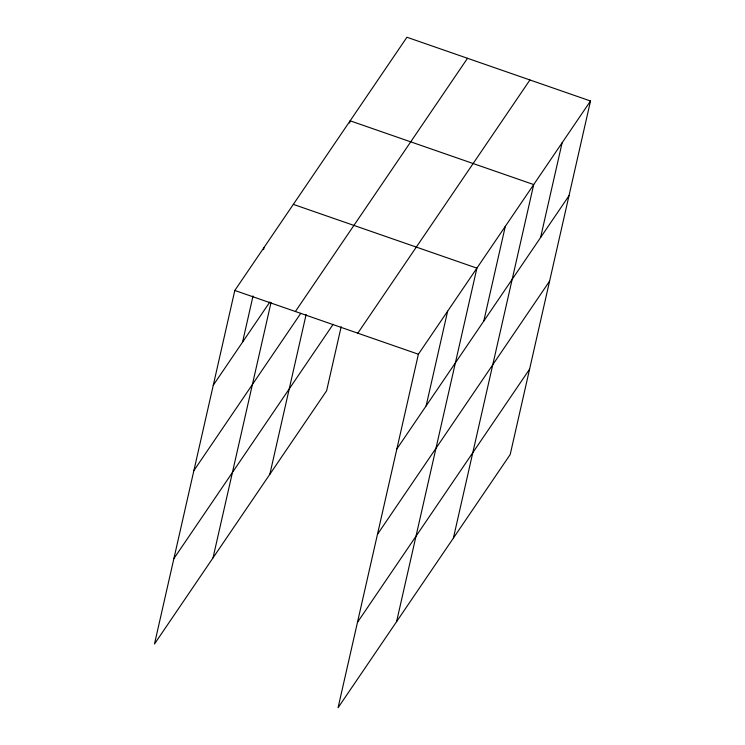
<?xml version="1.0" encoding="UTF-8"?>
<svg xmlns="http://www.w3.org/2000/svg" width="745" height="745" viewBox="0 0 745 745"><rect width="100%" height="100%" fill="white"/><g stroke="black" fill="none" stroke-linecap="round" stroke-linejoin="round"><path stroke-width="1.12" d="M590.515 101.003L418.383 354.229L338.062 707.75L510.195 454.534L590.515 101.003L406.938 37.25L234.805 290.466L154.485 643.997L326.617 390.771L341.173 326.729M242.544 342.16L253.049 295.923M263.553 249.677L264.065 247.424M213.014 557.903L271.04 302.489M269.82 474.341L306.13 314.492M349.619 123.065L350.131 120.811L533.709 184.564L453.388 538.095M426.121 405.923L447.643 311.177M396.582 621.656L476.902 268.135L293.334 204.372M483.784 321.095L505.306 226.35M540.591 237.534L562.112 142.789M213.275 385.212L269.858 301.986M295.383 311.512L467.515 58.287M193.877 470.607L300.812 313.3M173.883 558.592L333.108 324.364M357.796 333.183L529.937 79.966M396.852 448.965L568.994 195.749M377.454 534.37L549.587 281.144M357.46 622.354L529.602 369.129M234.805 290.466L418.383 354.229"/></g></svg>
